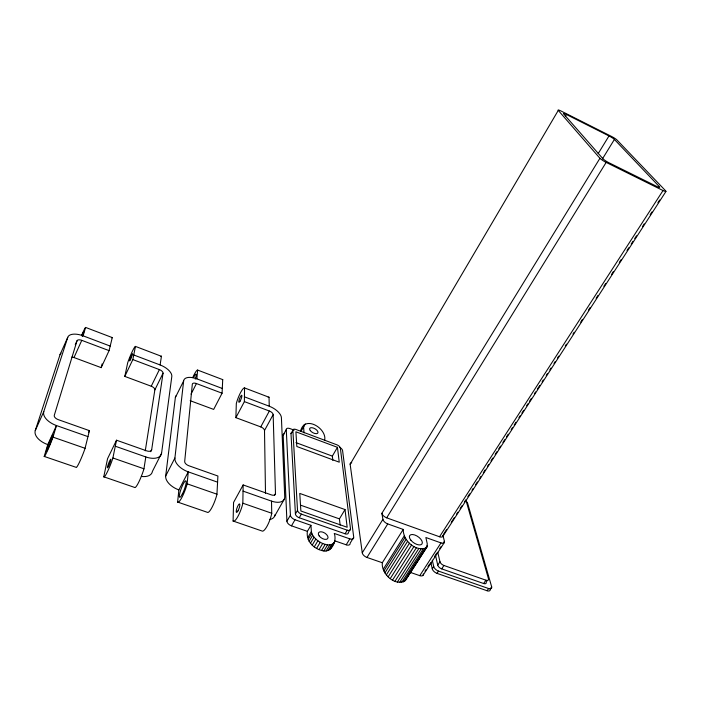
<?xml version="1.0" encoding="UTF-8"?>
<svg xmlns="http://www.w3.org/2000/svg" width="701" height="701" viewBox="0 0 701 701"><rect width="100%" height="100%" fill="white"/><g stroke="black" fill="none" stroke-linecap="round" stroke-linejoin="round"><path stroke-width="1.05" d="M243.151 484.934L233.564 502.442L233.1 521.106A13.871 3.216 -70.2 0 0 237.867 516.523A13.871 3.216 -70.2 0 0 242.826 503.484L243.151 484.934L271.357 494.897A4.609 2.497 29.4 0 0 275.484 493.609L273.153 414.624A4.11 1.989 28.1 0 0 269.359 411.023L244.386 401.612L244.553 387.898A11.654 2.375 -68.7 0 0 236.316 403.539L235.886 417.665L260.754 426.9A4.083 2.033 28.1 0 1 264.505 430.51L265.504 493.46M294.087 430.134L290.074 428.626A4.337 2.121 29 0 0 286.271 429.538L290.416 515.165A4.898 2.69 30.7 0 0 295.016 519.756L310.937 525.303L307.389 531.349C305.881 540.559 313.154 548.252 321.54 550.46C331.082 554.097 337.286 541.233 334.254 533.435L349.825 538.859A4.837 2.594 32.7 0 0 353.733 537.281L342.579 450.559A4.285 2.059 30.5 0 0 339.468 447.177M222.313 388.468L196.858 378.847A13.564 6.616 25.7 0 0 183.644 380.95L174.908 458.007A15.212 8.377 26.1 0 0 188.271 471.869L178.878 489.885L177.625 502.056L207.33 512.3A13.976 2.918 -69.9 0 0 211.886 507.594A13.976 2.918 -69.9 0 0 216.933 494.477L217.906 476.023L188.841 465.753A4.732 2.602 26.1 0 1 184.687 461.468L192.319 384.218A4.224 2.059 25.7 0 1 196.429 383.543L222.077 393.208L213.674 409.41L190.173 400.692M222.077 393.208L222.725 379.591M177.625 502.056L177.651 502.144A14.09 2.576 -69.5 0 0 181.962 497.307A14.09 2.576 -69.5 0 0 187.106 484.102L188.271 471.869L217.599 482.174M196.858 378.847L197.638 370.04A11.812 1.893 -68.4 0 0 192.679 377.681M87.967 436.618L56.466 425.551L47.764 444.592L44.189 456.5A14.625 0.946 -68 0 0 47.335 451.032A14.625 0.946 -68 0 0 52.925 437.415L56.466 425.551A16.097 8.806 20.8 0 1 43.786 411.601L67.752 337.356A14.283 6.905 21.9 0 1 83.112 335.832L110.188 346.075M178.878 489.885A15.098 8.57 25.9 0 1 165.69 475.979L175.373 397.467A13.477 6.782 25.5 0 1 176.021 395.811M141.383 476.435A15.343 8.727 24.1 0 0 152.424 471.361L161.572 453.293L171.815 376.498A13.775 6.721 24.4 0 0 160.1 364.949L133.751 354.986M150.706 451.689L151.67 449.779L163.035 373.195A4.285 2.094 24.4 0 0 159.381 369.585L132.822 359.578L135.468 346.373A12.013 1.236 -67.9 0 0 127.696 362.759L124.813 376.411L151.25 386.233A4.259 2.138 24.2 0 1 154.86 389.861L145.265 450.822M151.67 449.779A4.811 2.655 24.3 0 1 146.754 450.892L116.515 440.21L107.56 458.682L103.766 476.794L134.671 487.449A14.265 2.059 -69 0 0 138.623 482.411A14.265 2.059 -69 0 0 143.898 469.074L145.817 456.947A15.457 8.535 24.3 0 0 161.572 453.293M160.1 364.949L161.44 356.301L135.477 346.417M243.063 491.121L271.506 501.119L271.743 513.544A13.766 3.531 -70.5 0 1 266.879 526.504A13.766 3.531 -70.5 0 1 261.876 530.955L233.056 521.018M103.766 476.794L103.774 476.882A14.388 1.691 -68.7 0 0 107.455 471.694A14.388 1.691 -68.7 0 0 112.835 458.261L116.515 440.21M44.198 456.421L76.094 467.33A14.502 1.349 -68.3 0 0 79.528 462.099A14.502 1.349 -68.3 0 0 85.005 448.579L89.43 430.651L58.227 419.627A5.003 2.734 20.8 0 1 54.284 415.316L76.996 340.835A4.443 2.147 21.9 0 1 81.772 340.344L109.076 350.631L101.181 367.639L73.999 357.545A4.416 2.199 21.5 0 0 71.852 357.063M109.076 350.631L112.274 337.584L85.601 327.428A12.18 0.692 -67.5 0 0 81.482 335.656M101.181 367.639L102.109 363.915M427.014 546.806L427.242 543.739L425.866 537.509L440.99 542.907A4.881 2.401 34.9 0 0 444.408 541.312L442.927 535.213A4.837 2.366 34.7 0 1 439.518 536.764L386.68 517.829A4.872 2.453 33.1 0 1 381.887 513.29L599.933 158.286L558.268 110.407L350.149 464.264L362.259 552.826A4.846 2.62 33.7 0 0 366.974 557.453L382.308 562.737C381.02 573.83 395.907 587.631 405.642 580.051L427.014 546.806L404.749 581.217M405.642 580.051L406.054 578.579M83.112 335.832L85.601 327.428M47.764 444.592A15.974 8.999 20.3 0 1 35.26 430.58L60.023 354.706L67.752 337.356M82.315 336.454L83.831 331.617L81.859 335.464M330.618 548.725L334.824 541.286M35.26 430.58L43.786 411.601M75.27 344.673L76.996 340.835M73.999 357.545L81.772 340.344M88.501 432.613L89.43 430.651M124.813 376.411L132.822 359.578M151.25 386.233L159.381 369.585M154.86 389.861L163.035 373.195M175.373 397.467L183.644 380.95M191.058 394.146L196.429 383.543M165.69 475.979L174.908 458.007M235.886 417.665L244.386 401.612M260.754 426.9L269.359 411.023M264.505 430.51L273.153 414.624M307.389 531.349L291.493 525.846A4.881 2.716 30.7 0 1 286.919 521.246L283.178 435.128L286.271 429.538M290.994 433.647L292.869 430.274A3.628 1.761 29.1 0 1 296.024 429.511L336.892 444.811A3.593 1.717 30.5 0 1 340.335 448.018L350.509 528.922L348.362 532.488A4.022 2.156 32.5 0 1 345.094 533.776L299.239 517.75A4.057 2.217 30.8 0 1 295.419 513.947L290.994 433.647A3.619 1.77 29.1 0 1 291.879 432.587M324.598 440.57C327.577 428.513 304.225 414.457 300.65 431.106L301.22 430.116M301.027 431.404L305.268 423.93M274.459 495.414L275.484 493.609M274.59 516.216L284.369 499.024M286.919 521.246L290.416 515.165M295.419 513.947L297.522 510.302L292.869 430.274M291.493 525.846L295.016 519.756M332.835 460.399L332.353 456.114L337.444 447.326L295.91 431.807L296.83 446.511L339.249 462.187L337.444 447.326M304.287 424.64L303.586 426.821L304.041 432.876M299.239 517.75L301.351 514.105A4.066 2.208 30.8 0 1 297.522 510.302M307.818 537.562L311.393 531.489L310.937 525.303M308.203 539.393L311.787 533.312L311.393 531.489M309.08 541.33L312.672 535.24L311.787 533.312M310.429 543.284L314.03 537.185L312.672 535.24M565.356 116.419L566.478 114.543L608.994 135.941A4.889 0.64 30 0 1 614.4 139.446L659.361 186.685A5.538 0.806 30.6 0 1 656.741 186.396L609.134 162.842A5.582 0.841 30.2 0 1 602.948 158.741L563.622 113.904A4.933 0.666 29.7 0 1 566.478 114.543M312.19 545.168L315.8 539.069L314.03 537.185M314.276 546.903L317.895 540.804L315.8 539.069M316.607 548.41L320.234 542.311C324.309 544.458 330.609 546.736 334.246 542.697M319.06 549.61L322.697 543.52M340.151 525.189L339.433 518.889L345.015 509.557L299.774 493.425L300.869 510.994L347.17 527.266L345.015 509.557M321.54 550.46L325.176 544.37M323.932 550.916L327.569 544.835M326.123 550.96L329.759 544.896M328.015 550.6L331.652 544.546M329.54 549.838L333.168 543.801M345.094 533.776L347.249 530.201A4.022 2.147 32.5 0 0 350.509 528.922M334.561 540.76L346.215 544.8L349.825 538.859M350.132 543.196L353.216 538.123M598.155 153.65L608.994 135.941M602.378 158.987L614.4 139.446M362.259 552.826L382.912 519.327L381.887 513.29M386.68 517.829L606.155 162.404L663.023 190.532A5.564 0.815 30.7 0 0 665.617 190.795L616.941 139.946A4.863 0.64 30.1 0 0 611.561 136.458L561.142 111.065A4.916 0.657 29.7 0 0 558.268 110.407M366.974 557.453L387.749 523.919L403.215 529.43C402.979 540.48 415.421 551.906 426.164 547.91M382.308 562.737L403.215 529.43M383.333 569.107L404.416 535.634M383.868 570.982L405.012 537.457M384.875 572.945L406.081 539.393M386.33 574.925L407.579 541.347M388.152 576.827L409.463 543.231M390.264 578.553L411.618 544.966M392.578 580.042L413.976 546.465M394.987 581.225L416.412 547.665M397.379 582.04L418.821 548.515M399.64 582.452L421.099 548.979M401.682 582.452L423.132 549.023M403.417 582.032L424.85 548.664M407.78 575.889L410.085 572.305M411.82 569.606L416.429 562.439M418.155 559.74L423.351 551.669M424.499 549.873L427.382 545.396M439.518 536.764L663.023 190.532M443.514 534.293L446.484 529.702M451.234 522.359L454.204 517.767M456.579 514.087L457.771 512.256M460.145 508.584L461.924 505.824M464.299 502.153L465.49 500.312M467.865 496.641L469.644 493.881M472.018 490.209L473.21 488.378M475.585 484.698L477.363 481.946M479.738 478.275L480.93 476.435M483.304 472.763L485.083 470.003M487.458 466.331L488.65 464.491M491.024 460.82L492.803 458.068M495.186 454.388L496.965 451.637M498.744 448.877L500.523 446.125M502.906 442.454L504.685 439.693M506.464 436.942L508.243 434.182M511.213 429.59L512.405 427.759M514.183 424.999L515.971 422.247M518.933 417.656L520.124 415.816M521.903 413.064L523.691 410.304M526.653 405.713L527.844 403.872M529.623 401.121L531.411 398.361M534.372 393.769L535.564 391.938M537.343 389.178L539.717 385.506M542.101 381.835L543.284 379.995M546.254 375.403L547.437 373.563M549.821 369.891L551.004 368.051M553.974 363.46L555.157 361.628M557.54 357.948L558.723 356.117M565.26 346.014L566.443 344.173M572.98 334.07L574.163 332.239M580.7 322.136L582.478 319.376M588.419 310.192L590.198 307.441M596.139 298.249L597.918 295.498M603.859 286.315L605.638 283.555M611.579 274.371L613.357 271.62M619.298 262.428L621.077 259.677M627.018 250.494L628.797 247.733M631.172 244.062L632.959 241.31M634.738 238.55L636.517 235.799M642.458 226.616L644.237 223.856M650.178 214.672L651.956 211.921M657.897 202.729L659.676 199.978M442.743 536.528L665.95 191.469M409.778 572.2L419.776 575.652L440.99 542.907M425.016 571.192L426.19 569.387M427.96 566.671L429.722 563.955M434.418 556.708L436.776 553.08M439.711 548.559L440.885 546.745M443.234 543.126L444.408 541.312M423.027 575.302L444.232 542.653M490.244 589.751A4.714 2.34 37 0 1 487.099 590.75L436.995 573.357A4.741 2.427 35.7 0 1 432.254 568.844L433.726 566.574L432.307 560.204M487.335 580.428L486.205 582.093A3.917 1.937 36.8 0 1 483.655 583.521L441.7 568.879A3.934 1.998 35.7 0 1 437.748 565.146L439.974 561.746L437.766 552.257M436.995 573.357L438.484 571.087L488.615 588.533A4.723 2.331 37 0 0 491.655 586.781L467.637 503.318A4.188 1.901 34.3 0 0 466.086 501.154M441.7 568.879L443.935 565.479L485.924 580.191A3.926 1.919 36.7 0 0 488.466 578.763L466.218 501.18A3.514 1.595 34.2 0 0 465.517 499.988M483.655 583.521L485.924 580.191M487.099 590.75L488.615 588.533M490.148 588.989L491.655 586.781M53.022 437.144L85.093 448.307M112.922 457.99L143.977 468.794M187.167 483.83L216.995 494.205M242.879 503.213L271.795 513.272M115.297 446.222L145.817 456.947M301.351 514.105L347.249 530.201M300.457 505.123L339.433 518.889M295.971 442.629L332.353 456.114M244.465 396.845L269.245 406.221A13.223 6.379 28.1 0 1 281.416 417.726L284.729 496.878A14.809 8.026 29.4 0 1 271.506 501.119M197.664 370.084L222.76 379.635M244.596 387.951L269.035 397.248L269.245 406.221M317.895 540.804L320.234 542.311M269.035 397.248L268.991 397.204A11.575 2.629 -68.9 0 0 268.194 397.388M161.423 356.257L161.44 356.301A11.926 1.516 -68.1 0 0 160.879 356.555M112.265 337.549L112.274 337.584A12.092 0.981 -67.7 0 0 111.853 337.9M435.575 555.621L437.748 565.146M430.843 562.465L432.254 568.844M283.178 435.128A4.329 2.138 28.9 0 1 284.255 433.866M350.088 543.941A4.828 2.62 32.8 0 1 346.215 544.8M438.484 571.087A4.749 2.427 35.6 0 1 433.726 566.574M443.935 565.479A3.943 1.989 35.6 0 1 439.974 561.746M423.255 573.909A4.811 2.515 35.4 0 1 419.776 575.652M606.155 162.404A5.617 0.85 30.2 0 1 599.933 158.286M350.149 464.264A4.285 2.077 31.2 0 1 351.753 462.844M387.749 523.919A4.916 2.497 33.3 0 1 382.912 519.327M60.023 354.706A14.186 7.071 21.5 0 1 61.048 353.129M274.95 514.797A14.703 8.219 29.4 0 1 269.438 519.52M193.494 377.673A7.378 1.183 -68.4 0 1 196.096 374.194A7.378 1.183 -68.4 0 1 195.272 379.136M132.48 353.97C129.37 365.142 127.827 361.024 132.48 353.97M310.289 430.598A4.67 2.234 29.6 0 0 317.571 433.323A4.67 2.234 29.6 0 0 313.557 428.101A4.67 2.234 29.6 0 0 310.289 430.598M319.148 535.871A5.415 2.979 32 0 0 327.542 538.754A5.415 2.979 32 0 0 322.854 532.147A5.415 2.979 32 0 0 319.148 535.871M410.891 540.217A7.439 3.75 34.4 0 0 421.967 543.976A7.439 3.75 34.4 0 0 414.738 534.977A7.439 3.75 34.4 0 0 410.891 540.217M48.273 447.939A9.139 0.596 -68 0 0 53.197 434.567A9.139 0.596 -68 0 0 47.747 446.511A9.139 0.596 -68 0 0 48.273 447.939M108.594 466.156A4.679 0.552 -68.7 0 0 110.863 459.216A4.679 0.552 -68.7 0 0 107.928 465.262A4.679 0.552 -68.7 0 0 108.594 466.156M182.295 494.135A8.806 1.604 -69.5 0 0 185.949 480.86A8.806 1.604 -69.5 0 0 180.069 492.155A8.806 1.604 -69.5 0 0 182.295 494.135M237.99 510.845A4.513 1.043 -70.2 0 0 239.637 503.966A4.513 1.043 -70.2 0 0 236.491 509.688A4.513 1.043 -70.2 0 0 237.99 510.845M240.005 401.27A3.785 0.771 -68.7 0 0 241.845 395.338A3.785 0.771 -68.7 0 0 239.225 399.649A3.785 0.771 -68.7 0 0 240.005 401.27"/></g></svg>
